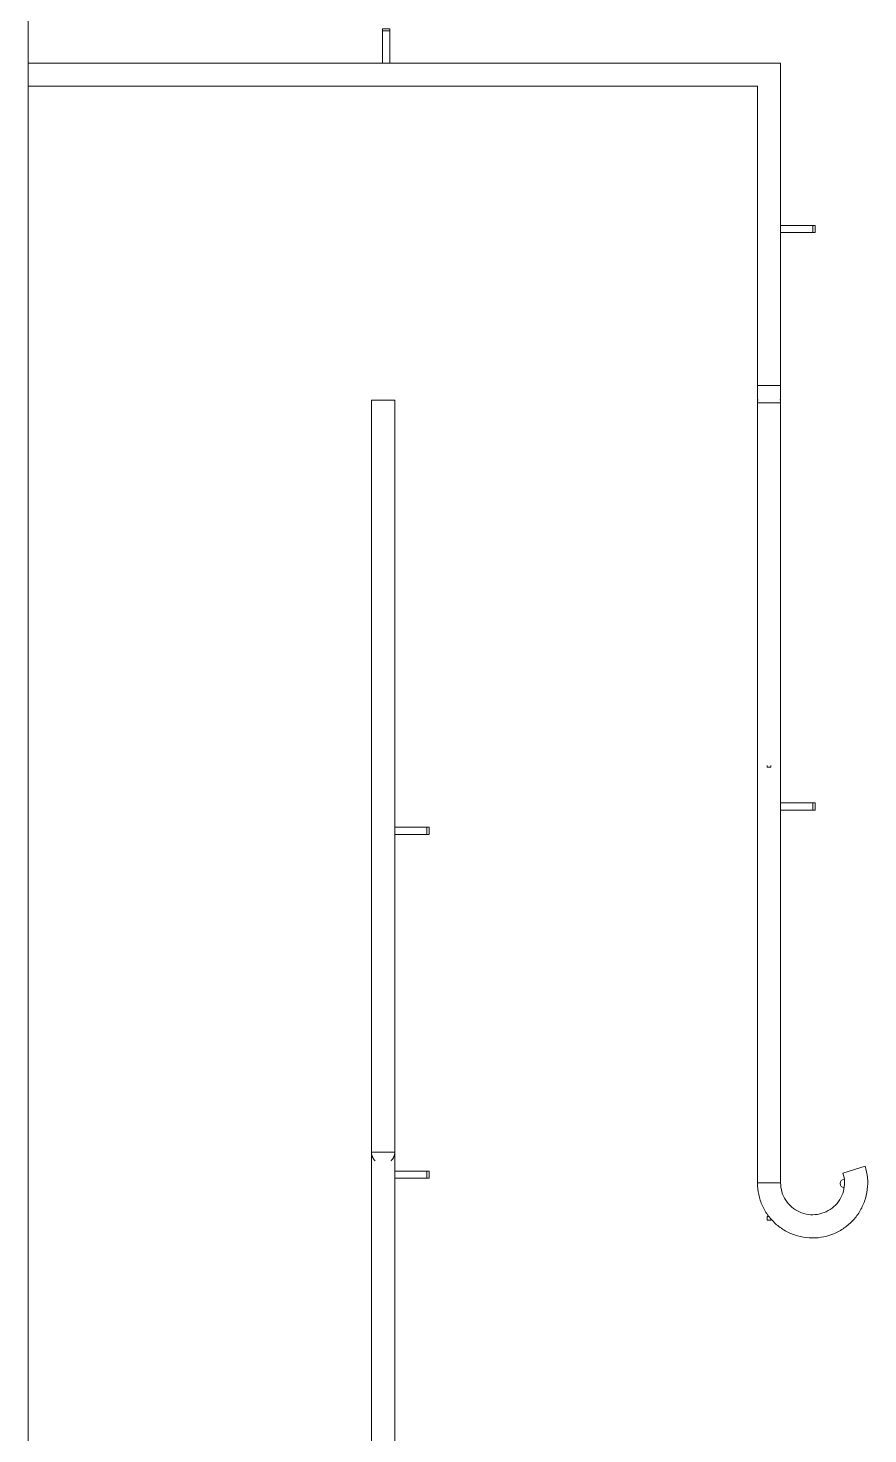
# Model space of a CAD drawing. Header units: inches. Extents: x -3803 to -1421, y -3454 to -210.
# Drawn here: x -2851.3 to -2706.7, y -1876.4 to -1634.4 of the extents above; entities that cross this region are included whole.
import ezdxf

# ---------------------------------------------------------------- set-up
doc = ezdxf.new("R2010")
doc.units = ezdxf.units.IN
doc.header["$MEASUREMENT"] = 0
doc.layers.add('A-FLOR-HRAL', color=11, linetype='Continuous', lineweight=13)
doc.layers.add('A-WALL', color=113, linetype='Continuous', lineweight=13)

# ---------------------------------------------------------------- blocks, each defined once
blk = doc.blocks.new('level 2 - band2 - level 2 - band-474741-DIMENSION PLAN - LEVEL 2 _579_ - 2__ - CAD')
at = {"layer": 'A-WALL', "lineweight": 20}
blk.add_line((-2851.27, -1172.77), (-2851.27, -2610.52), dxfattribs=at)
blk = doc.blocks.new('Railings 14 - Railings 1-504589-DIMENSION PLAN - LEVEL 2 _579_ - 2__ - CAD')
at = {"layer": 'A-FLOR-HRAL', "lineweight": 9}
for p, q in [((-2789.02, -1634.47), (-2790.27, -1634.47)), ((-2790.27, -1634.47), (-2790.27, -1634.86)), ((-2789.02, -1634.86), (-2790.27, -1634.86)), ((-2790.27, -1634.86), (-2790.27, -1640.39)), ((-2789.02, -1634.86), (-2789.02, -1634.47)), ((-2789.02, -1640.39), (-2789.02, -1634.86)), ((-2851.27, -1640.39), (-2721.71, -1640.39)), ((-2721.71, -1695.89), (-2721.71, -1640.39)), ((-2725.71, -1644.39), (-2851.27, -1644.39)), ((-2725.71, -1644.39), (-2725.71, -1695.89)), ((-2716.18, -1668.33), (-2721.71, -1668.33)), ((-2721.71, -1669.58), (-2716.18, -1669.58)), ((-2716.18, -1669.58), (-2716.18, -1668.33)), ((-2715.79, -1668.33), (-2716.18, -1668.33)), ((-2716.18, -1669.58), (-2715.79, -1669.58)), ((-2715.79, -1669.58), (-2715.79, -1668.33)), ((-2725.71, -1695.89), (-2721.71, -1695.89)), ((-2725.71, -1698.89), (-2725.71, -1695.89)), ((-2725.71, -1695.89), (-2721.71, -1695.89)), ((-2721.71, -1695.89), (-2721.71, -1698.89)), ((-2792.15, -1698.43), (-2788.15, -1698.43)), ((-2792.15, -1701.65), (-2792.15, -1698.43)), ((-2788.15, -1698.43), (-2788.15, -1701.65)), ((-2725.71, -1698.89), (-2721.71, -1698.89)), ((-2725.71, -1699.48), (-2725.71, -1698.89)), ((-2721.71, -1698.89), (-2721.71, -1699.48)), ((-2792.15, -1702.44), (-2792.15, -1701.65)), ((-2788.15, -1701.65), (-2788.15, -1702.44)), ((-2725.71, -1833.2), (-2725.71, -1699.48)), ((-2721.71, -1699.48), (-2721.71, -1833.2)), ((-2792.15, -1827.04), (-2792.15, -1702.44)), ((-2788.15, -1702.44), (-2788.15, -1827.04)), ((-2724.02, -1761.34), (-2724.02, -1761.64)), ((-2724.02, -1761.64), (-2723.4, -1761.64)), ((-2723.4, -1761.64), (-2723.4, -1761.34)), ((-2716.18, -1767.77), (-2721.71, -1767.77)), ((-2721.71, -1769.02), (-2716.18, -1769.02)), ((-2716.18, -1769.02), (-2716.18, -1767.77)), ((-2715.79, -1767.77), (-2716.18, -1767.77)), ((-2716.18, -1769.02), (-2715.79, -1769.02)), ((-2715.79, -1769.02), (-2715.79, -1767.77)), ((-2782.62, -1771.95), (-2788.15, -1771.95)), ((-2788.15, -1773.2), (-2782.62, -1773.2)), ((-2782.62, -1773.2), (-2782.62, -1771.95)), ((-2782.23, -1771.95), (-2782.62, -1771.95)), ((-2782.62, -1773.2), (-2782.23, -1773.2)), ((-2782.23, -1773.2), (-2782.23, -1771.95)), ((-2792.15, -1827.95), (-2792.15, -1827.04)), ((-2788.15, -1827.04), (-2788.15, -1827.95)), ((-2792.15, -1891.64), (-2792.15, -1827.95)), ((-2788.15, -1827.95), (-2792.15, -1827.95)), ((-2788.15, -1827.95), (-2788.15, -1891.64)), ((-2782.62, -1831.17), (-2788.15, -1831.17)), ((-2788.15, -1832.42), (-2782.62, -1832.42)), ((-2782.62, -1832.42), (-2782.62, -1831.17)), ((-2782.23, -1831.17), (-2782.62, -1831.17)), ((-2782.62, -1832.42), (-2782.23, -1832.42)), ((-2782.23, -1832.42), (-2782.23, -1831.17)), ((-2710.97, -1831.54), (-2707.15, -1830.32)), ((-2725.71, -1833.2), (-2721.71, -1833.2)), ((-2725.71, -1833.2), (-2721.71, -1833.2)), ((-2723.71, -1839.02), (-2724.02, -1839.02)), ((-2724.02, -1839.02), (-2724.02, -1839.64)), ((-2724.02, -1839.64), (-2723.4, -1839.64)), ((-2723.4, -1839.64), (-2723.4, -1839.35))]:
    blk.add_line(p, q, dxfattribs=at)
at = {"layer": 'A-FLOR-HRAL', "lineweight": 9, "flags": 128}
for points in [[(-2725.71, -1698.81), (-2725.7, -1698.73), (-2725.69, -1698.65), (-2725.68, -1698.57), (-2725.67, -1698.49), (-2725.65, -1698.42), (-2725.63, -1698.34)], [(-2725.71, -1699.48), (-2725.71, -1699.45), (-2725.71, -1699.41), (-2725.71, -1699.38), (-2725.71, -1699.34), (-2725.71, -1699.31), (-2725.71, -1699.28), (-2725.71, -1699.25), (-2725.71, -1699.22), (-2725.71, -1699.19), (-2725.71, -1699.16), (-2725.71, -1699.13), (-2725.71, -1699.11), (-2725.71, -1699.08), (-2725.71, -1699.06), (-2725.71, -1699.04), (-2725.71, -1699.02), (-2725.71, -1699), (-2725.71, -1698.98), (-2725.71, -1698.97), (-2725.71, -1698.95), (-2725.71, -1698.94), (-2725.71, -1698.93), (-2725.71, -1698.92), (-2725.71, -1698.91), (-2725.71, -1698.9), (-2725.71, -1698.9), (-2725.71, -1698.89), (-2725.71, -1698.89)], [(-2721.8, -1698.3), (-2721.78, -1698.37), (-2721.76, -1698.45), (-2721.74, -1698.53), (-2721.73, -1698.61), (-2721.72, -1698.69), (-2721.71, -1698.77), (-2721.71, -1698.85)], [(-2721.71, -1698.89), (-2721.71, -1698.89), (-2721.71, -1698.9), (-2721.71, -1698.9), (-2721.71, -1698.91), (-2721.71, -1698.92), (-2721.71, -1698.93), (-2721.71, -1698.94), (-2721.71, -1698.95), (-2721.71, -1698.97), (-2721.71, -1698.99), (-2721.71, -1699), (-2721.71, -1699.02), (-2721.71, -1699.04), (-2721.71, -1699.07), (-2721.71, -1699.09), (-2721.71, -1699.11), (-2721.71, -1699.14), (-2721.71, -1699.17), (-2721.71, -1699.19), (-2721.71, -1699.22), (-2721.71, -1699.25), (-2721.71, -1699.28), (-2721.71, -1699.32), (-2721.71, -1699.35), (-2721.71, -1699.38), (-2721.71, -1699.42), (-2721.71, -1699.46), (-2721.71, -1699.48)], [(-2792.15, -1702.44), (-2792.15, -1702.36), (-2792.15, -1702.29), (-2792.15, -1702.21), (-2792.15, -1702.13), (-2792.15, -1702.06), (-2792.15, -1701.98), (-2792.15, -1701.9), (-2792.15, -1701.82), (-2792.15, -1701.74), (-2792.15, -1701.66), (-2792.15, -1701.65)], [(-2788.15, -1701.65), (-2788.15, -1701.73), (-2788.15, -1701.81), (-2788.15, -1701.89), (-2788.15, -1701.97), (-2788.15, -1702.05), (-2788.15, -1702.12), (-2788.15, -1702.2), (-2788.15, -1702.28), (-2788.15, -1702.35), (-2788.15, -1702.43), (-2788.15, -1702.44)], [(-2792.15, -1827.95), (-2792.15, -1827.95), (-2792.15, -1827.95), (-2792.15, -1827.94), (-2792.15, -1827.93), (-2792.15, -1827.92), (-2792.15, -1827.91), (-2792.15, -1827.89), (-2792.15, -1827.88), (-2792.15, -1827.86), (-2792.15, -1827.83), (-2792.15, -1827.81), (-2792.15, -1827.78), (-2792.15, -1827.75), (-2792.15, -1827.72), (-2792.15, -1827.69), (-2792.15, -1827.66), (-2792.15, -1827.62), (-2792.15, -1827.58), (-2792.15, -1827.54), (-2792.15, -1827.5), (-2792.15, -1827.45), (-2792.15, -1827.41), (-2792.15, -1827.36), (-2792.15, -1827.31), (-2792.15, -1827.26), (-2792.15, -1827.21), (-2792.15, -1827.16), (-2792.15, -1827.11), (-2792.15, -1827.05), (-2792.15, -1827.04)], [(-2788.15, -1827.04), (-2788.15, -1827.1), (-2788.15, -1827.15), (-2788.15, -1827.21), (-2788.15, -1827.26), (-2788.15, -1827.31), (-2788.15, -1827.36), (-2788.15, -1827.4), (-2788.15, -1827.45), (-2788.15, -1827.49), (-2788.15, -1827.53), (-2788.15, -1827.58), (-2788.15, -1827.61), (-2788.15, -1827.65), (-2788.15, -1827.69), (-2788.15, -1827.72), (-2788.15, -1827.75), (-2788.15, -1827.78), (-2788.15, -1827.81), (-2788.15, -1827.83), (-2788.15, -1827.85), (-2788.15, -1827.87), (-2788.15, -1827.89), (-2788.15, -1827.91), (-2788.15, -1827.92), (-2788.15, -1827.93), (-2788.15, -1827.94), (-2788.15, -1827.95), (-2788.15, -1827.95), (-2788.15, -1827.95)], [(-2791.51, -1829.42), (-2791.57, -1829.36), (-2791.62, -1829.3), (-2791.67, -1829.24), (-2791.72, -1829.18), (-2791.77, -1829.12), (-2791.82, -1829.05), (-2791.86, -1828.98), (-2791.9, -1828.91), (-2791.94, -1828.84), (-2791.97, -1828.77), (-2792, -1828.7), (-2792.03, -1828.62), (-2792.06, -1828.55), (-2792.08, -1828.47), (-2792.1, -1828.39), (-2792.11, -1828.31), (-2792.13, -1828.24), (-2792.14, -1828.16), (-2792.14, -1828.08), (-2792.15, -1828)], [(-2788.15, -1828.03), (-2788.15, -1828.11), (-2788.16, -1828.19), (-2788.17, -1828.27), (-2788.19, -1828.35), (-2788.2, -1828.43), (-2788.22, -1828.51), (-2788.25, -1828.58), (-2788.27, -1828.66), (-2788.3, -1828.73), (-2788.34, -1828.81), (-2788.37, -1828.88), (-2788.41, -1828.95), (-2788.45, -1829.02), (-2788.49, -1829.08), (-2788.54, -1829.15), (-2788.59, -1829.21), (-2788.64, -1829.27), (-2788.7, -1829.33), (-2788.75, -1829.39), (-2788.81, -1829.44)]]:
    blk.add_lwpolyline(points, dxfattribs=at)
at = {"layer": 'A-FLOR-HRAL', "lineweight": 9}
for start, end in [(96.5097, 180), (180, 260.6075)]:
    blk.add_arc((-2710.71, -1833.33), 0.75, start, end, dxfattribs=at)
for points in [[(-2707.15, -1830.32), (-2706.95, -1830.97), (-2706.67, -1832.32), (-2706.71, -1834.38), (-2707.18, -1836.39), (-2708.07, -1838.24), (-2709.34, -1839.87), (-2710.92, -1841.18), (-2712.75, -1842.13), (-2714.74, -1842.66), (-2716.8, -1842.76), (-2718.83, -1842.41), (-2720.74, -1841.64), (-2722.44, -1840.47), (-2723.85, -1838.97), (-2724.91, -1837.2), (-2725.56, -1835.25), (-2725.71, -1833.89), (-2725.71, -1833.2)], [(-2721.71, -1833.2), (-2721.71, -1833.73), (-2721.56, -1834.78), (-2720.89, -1836.24), (-2719.84, -1837.44), (-2718.49, -1838.29), (-2716.95, -1838.73), (-2715.35, -1838.71), (-2713.83, -1838.24), (-2712.49, -1837.36), (-2711.47, -1836.14), (-2710.83, -1834.67), (-2710.63, -1833.09), (-2710.81, -1832.04), (-2710.97, -1831.54)]]:
    blk.add_open_spline(points, degree=3, dxfattribs=at)

msp = doc.modelspace()

# ---------------------------------------------------------------- block references
at = {"layer": 'A-FLOR-HRAL', "lineweight": 9}
msp.add_blockref('Railings 14 - Railings 1-504589-DIMENSION PLAN - LEVEL 2 _579_ - 2__ - CAD', (0, 0), dxfattribs=at)
at = {"layer": 'A-WALL', "lineweight": 20}
msp.add_blockref('level 2 - band2 - level 2 - band-474741-DIMENSION PLAN - LEVEL 2 _579_ - 2__ - CAD', (0, 0), dxfattribs=at)

doc.saveas('drawing.dxf')
